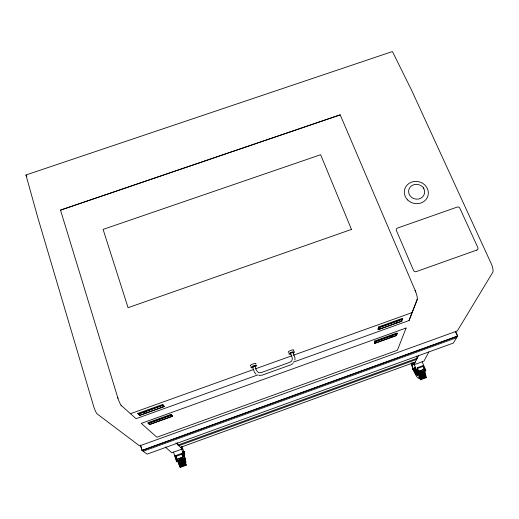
<?xml version="1.0" encoding="UTF-8"?>
<svg xmlns="http://www.w3.org/2000/svg" width="519" height="519" viewBox="0 0 519 519"><rect width="100%" height="100%" fill="white"/><g stroke="black" fill="none" stroke-linecap="round" stroke-linejoin="round"><path stroke-width="0.78" d="M183.739 451.809L184.485 453.943L183.752 451.731M294.961 360.056L294.896 357.701L292.963 352.466M414.357 371.001L414.882 367.433L415.291 367.277L414.772 370.851L414.357 371.001A2.011 0.396 68.6 0 1 413.624 370.488A2.011 0.396 68.6 0 1 412.735 368.023L411.612 363.105M422.129 361.743L425.788 370.099L425.612 371.117L425.197 371.273L425.34 370.423L418.269 372.999L417.724 373.991L417.879 372.979L413.643 363.209M417.302 299.132L409.03 320.541L293.118 362.217M413.098 368.36L413.922 370.404M414.96 369.249L415.317 369.651L415.161 368.847M374.634 341.028L374.342 343.565L396.594 335.54L397.32 333.542L397.061 332.951L374.634 341.028L374.342 343.565M378.546 326.938L377.942 329.117L378.202 329.74L401.784 321.267L402.601 319.023L402.329 318.4L378.546 326.938L378.812 327.567L378.202 329.74M391.32 337.279L391.871 335.67M396.198 323.09L396.821 321.287M409.03 320.541L417.081 299.969A8.2 1.914 69.4 0 0 415.343 290.88L340.198 114.855L60.509 210.117L117.969 398.358M413.027 362.547L413.98 364.753L418.599 355.476M423.965 369.742L424.341 369.184L423.147 365.61L417.328 367.724L418.522 371.306L418.243 371.831L420.384 371.046M428.863 351.934L423.932 361.14L413.98 364.753M455.682 331.55L457.719 335.968L453.301 343.072L147.111 454.151L141.959 450.375L140.351 444.945M413.792 370.508L413.02 368.393M293.053 363.54L291.036 364.753L262.017 375.192L258.877 375.464M414.337 370.255L414.136 369.223M420.014 378.286L419.527 378.578L418.781 378.176M178.64 462.364L183.771 460.489L185.523 464.907L180.404 466.776L178.114 460.93L183.246 459.056L183.771 460.489M419.618 374.556L424.555 372.759L424.088 371.332L419.157 373.129L420.799 379.078L425.723 377.287L424.555 372.759M178.899 463.058L184.031 461.183M419.832 375.25L424.763 373.453M179.159 463.733L184.29 461.865M420.033 375.931L424.964 374.134M179.412 464.388L184.543 462.52M420.215 376.599L425.145 374.802M179.665 465.024L184.796 463.156M420.384 377.255L425.314 375.458M179.918 465.634L185.043 463.765M420.539 377.884L425.463 376.087M180.164 466.218L185.283 464.349M420.675 378.494L425.599 376.697M177.433 460.347A14.195 1.453 71.7 0 0 180.216 467.45L186.237 465.258L186.081 464.453A14.318 1.356 71.6 0 1 183.583 458.082M418.256 372.623A14.045 2.777 68.6 0 1 420.001 379.13L420.5 379.785L426.287 377.676A13.916 2.855 68.5 0 0 424.308 370.443M178.776 445.724L416.666 359.362M180.45 447.359L415.33 362.048M181.468 446.762L182.169 448.993L171.815 452.756L165.256 447.015M183.311 451.446L183.739 451.29L184.777 454.748L182.785 451.828L182.357 451.984L183.084 454.3M181.579 453.476L182.876 457.096L176.823 459.302L175.519 455.682L181.579 453.476L183.064 456.61M175.656 456.48L181.721 454.268M417.821 368.373L423.653 366.252M182.357 451.984L184.2 454.761L184.621 454.605M418.522 371.306L424.341 369.184M180.151 458.517L182.383 457.706M176.213 460.995L184.446 457.998L184.965 458.777L184.537 458.932L184.102 458.283L176.739 460.969L177.193 461.612L176.765 461.767L173.463 452.101M417.879 372.979L425.788 370.099M178.374 461.651L183.512 459.782M419.397 373.849L424.328 372.052M141.959 450.375L457.719 335.968M142.154 450.518L457.55 336.234M143.179 451.271L456.668 337.655M130.438 413.714L253.778 369.431M255.303 368.886L291.847 355.762M293.371 355.223L412.144 312.581M137.944 413.364L162.674 404.476L164.004 406.001L164.205 406.656L139.689 415.466L137.944 413.364L139.689 415.466M138.138 414.026L162.882 405.138L164.205 406.656M378.812 327.567L402.601 319.023M258.047 374.828L136.036 418.697L121.018 405.216M171.231 414.305L147.947 422.693L148.142 423.322L149.517 424.6L172.6 416.277L171.231 414.305L172.6 416.277M148.142 423.322L171.426 414.934M374.88 341.625L397.32 333.542M60.509 210.124L340.204 114.861M25.95 174.981L392.422 51.55L411.723 90.501L491.74 264.768A8.148 2.692 68.9 0 1 492.92 272.06L457.336 330.914L139.611 445.892L97.008 413.812A8.421 1.512 71.6 0 1 93.835 406.98L37.874 217.824L25.95 174.981L26.884 176.291M252.649 366.777L255.063 366.09C255.672 369.106 257.203 373.985 261.187 372.603L290.024 362.236C294.007 360.575 291.912 356.43 290.452 353.426M184.057 454.047L183.707 453.288M183.979 453.833L183.784 453.489M256.003 374.154L254.459 372.259L252.526 366.998M144.237 412.034L145.45 413.208M153.871 421.428L154.941 422.472M175.922 442.902L182.169 448.993M413.63 368.205L413.773 368.49M425.781 377.021L426.287 377.676M184.2 454.761L184.323 454.534M422.959 187.067L423.984 188.728M455.52 331.816L457.213 335.501M183.739 451.29L181.935 446.522M423.764 368.243L424.25 369.346L418.431 371.468L417.951 370.358M401.511 320.651L401.784 321.267M416.296 356.053L417.237 358.214L178.056 445.023L177.336 442.726M417.192 371.656L418.139 373.842M414.882 367.433L417.724 373.991M414.85 368.568L415.317 369.651M396.334 334.956L396.594 335.54M415.07 290.264L415.751 291.931M175.519 455.682L176.681 458.504M414.188 369.223L414.35 369.742M182.785 451.828L184.965 458.777M181.429 448.384L184.446 457.998M182.617 456.013L182.98 457.187L176.934 459.393L176.564 458.212M162.674 404.476L162.882 405.138M174.845 455.578L176.765 461.767M149.323 423.978L149.517 424.6M140.772 445.847L141.921 449.739M417.328 367.724L418.022 370.657M423.147 365.61L423.491 367.076M180.216 467.45L180.074 466.646A14.324 1.466 71.7 0 1 179.6 465.562M414.772 370.851A2.011 0.396 68.6 0 1 414.337 370.832M413.922 370.131A2.011 0.396 68.6 0 1 413.708 369.677M413.351 368.711A2.011 0.396 68.6 0 1 413.221 368.256M418.502 372.558A13.922 2.757 68.6 0 1 420.5 379.785M424.289 371.228A14.039 2.88 68.5 0 1 425.1 373.978M425.269 374.627A14.039 2.88 68.5 0 1 425.561 375.873M418.016 374.77A6.708 1.336 68.6 0 1 414.584 370.248M417.172 371.682A4.47 0.895 68.6 0 1 415.317 370.735M417.84 373.641A7.156 1.427 68.6 0 1 414.37 371.046M412.845 367.063A7.156 1.427 68.6 0 1 412.054 363.053M415.751 368.86A3.614 0.72 68.6 0 1 416.316 372.181A3.614 0.72 68.6 0 1 414.538 369.671M418.561 373.557A9.842 1.959 68.6 0 1 416.582 376.333A9.842 1.959 68.6 0 1 411.178 362.924M186.237 465.258A14.188 1.343 71.6 0 1 183.473 458.147M179.353 464.979A14.324 1.466 71.7 0 1 177.55 460.282M184.063 454.715A10.03 0.96 71.6 0 1 185.906 462.604A10.03 0.96 71.6 0 1 183.7 459.107M183.415 454.728A3.685 0.35 71.6 0 1 183.765 456.149M183.674 454.352A7.292 0.701 71.6 0 1 183.966 458.828M184.316 458.699A6.838 0.655 71.6 0 1 183.895 459.503M423.361 187.969A8.07 7.409 14 0 1 418.612 199.03A8.07 7.409 14 0 1 408.602 190.94A8.07 7.409 14 0 1 419.657 184.972M420.293 185.27A8.07 7.409 14 0 1 422.511 186.918M252.961 367.095A1.349 0.331 -20 0 1 252.909 366.589A1.349 0.331 -20 0 1 254.784 365.986A1.349 0.331 -20 0 1 254.498 366.596M290.912 353.497A1.343 0.331 -20.7 0 1 290.659 353.121A1.343 0.331 -20.7 0 1 292.314 352.42A1.343 0.331 -20.7 0 1 292.859 352.686M291.036 353.952A3.017 0.746 -20.7 0 1 289.219 353.439A3.017 0.746 -20.7 0 1 293.67 351.681A3.017 0.746 -20.7 0 1 293.177 353.102M288.596 352.382A3.017 0.753 -20.7 0 1 289.135 351.175A3.017 0.753 -20.7 0 1 292.781 349.864A3.017 0.753 -20.7 0 1 293.495 350.623M253.246 367.51A3.03 0.746 -20 0 1 251.222 367.069A3.03 0.746 -20 0 1 255.672 365.311A3.03 0.746 -20 0 1 255.387 366.661M250.761 365.947A3.03 0.753 -20 0 1 251.144 364.799A3.03 0.753 -20 0 1 254.81 363.482A3.03 0.753 -20 0 1 255.692 364.176M121.556 405.8A8.401 1.246 71.4 0 1 117.612 397.262M412.91 368.438C413.176 371.63 414.966 369.684 412.949 368.38M375.484 341.58L375.036 343.143L396.016 335.585L396.6 333.97L375.484 341.58M379.447 327.528L378.948 329.286L401.174 321.3L401.829 319.483L379.447 327.528M184.686 453.833L183.934 451.66L184.686 453.833M406.092 328.027L397.411 350.234L156.842 437.238L141.298 423.387L406.092 328.027M184.037 451.796L184.569 453.742A3.562 3.03 -33.5 0 0 184.037 451.796M413.079 368.503L412.903 368.568A3.497 2.913 1.9 0 0 413.838 370.326L413.085 368.509M184.031 452.237L184.576 453.301A3.484 1.784 -17.2 0 0 184.024 452.237M413.513 368.769L413.338 368.834A3.399 1.726 -26.5 0 0 413.403 370.053L413.513 368.769M162.298 405.547L139.008 413.909L140.26 415.077L163.368 406.766L162.298 405.547M170.868 415.304L148.947 423.199L150.056 424.237L171.821 416.394L170.868 415.304M476.799 250.067L416.244 271.612A2.076 1.946 20.8 0 1 413.546 270.444L396.399 230.514A2.037 1.894 15 0 1 397.509 228.068L457.181 207.087A2.044 1.862 18.4 0 1 459.84 208.197L477.85 247.582A2.082 1.907 23.1 0 1 476.799 250.067M351.473 229.43L128.076 307.696L103.099 229.392L320.638 154.72L351.473 229.43M407.713 200.003A12.073 11.087 14 0 0 427.89 196A12.073 11.087 14 0 0 413.364 181.637A12.073 11.087 14 0 0 407.713 200.003"/></g></svg>
